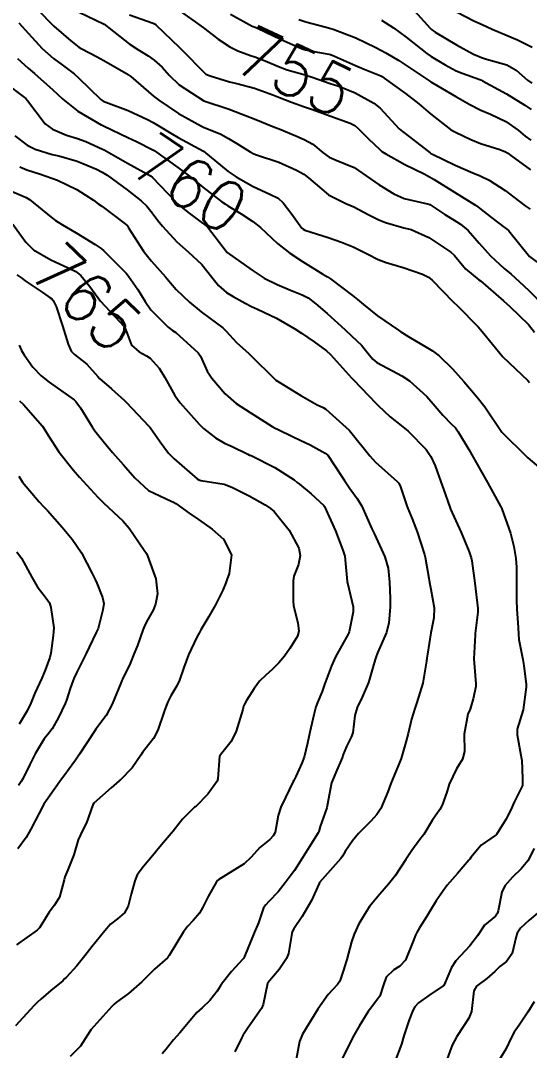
# Model space of a CAD drawing. Header units: metres. Extents: x 318500 to 325275, y 7408834 to 7428799.
# Drawn here: x 323542.6 to 323583, y 7420084 to 7420165.8 of the extents above; entities that cross this region are included whole.
import ezdxf
from ezdxf.enums import TextEntityAlignment as Align

# ---------------------------------------------------------------- set-up
doc = ezdxf.new("R2010")
doc.units = ezdxf.units.M
doc.header["$MEASUREMENT"] = 0
for name, color, linetype in [('Cotas', 45, 'Continuous'), ('Curvas de Nivel 1m', 11, 'Continuous'), ('Curvas de Nivel 5m', 15, 'Continuous'), ('Vias Primárias', 230, 'Continuous')]:
    doc.layers.add(name, color=color, linetype=linetype)
doc.styles.add('Style-STANDARD', font='STANDARD.shx')

msp = doc.modelspace()

# ---------------------------------------------------------------- linework, layer by layer
at = {"layer": 'Curvas de Nivel 1m', "flags": 128}
for points, elevation in [([(323543.246, 7420167.371), (323544.98, 7420165.592), (323545.217, 7420165.361), (323546.576, 7420164.193), (323547.192, 7420163.699), (323547.431, 7420163.556), (323548.609, 7420162.963), (323549.181, 7420162.633), (323551.116, 7420161.511), (323551.169, 7420161.475), (323551.32, 7420161.355), (323553.145, 7420159.796), (323553.549, 7420159.474), (323555.125, 7420158.437), (323556.931, 7420157.432), (323557.109, 7420157.353), (323558.476, 7420156.782), (323559.1, 7420156.435), (323559.738, 7420156.032), (323560.798, 7420155.374), (323561.088, 7420155.222), (323561.3, 7420155.155), (323563.078, 7420154.564), (323564.475, 7420153.923), (323565.064, 7420153.597), (323565.431, 7420153.314), (323567.04, 7420151.971), (323568.409, 7420151.276), (323569.028, 7420151.023), (323570.184, 7420150.415), (323571.017, 7420149.976), (323571.543, 7420149.76), (323573.011, 7420149.357), (323573.592, 7420149.204), (323575.001, 7420148.582), (323576.743, 7420147.405), (323576.981, 7420147.211), (323577.028, 7420147.159), (323577.918, 7420146.094), (323578.961, 7420145.227), (323579.088, 7420145.129), (323580.937, 7420143.547), (323581.428, 7420143.103), (323582.909, 7420141.661), (323583.383, 7420141.073)], 758), ([(323547.234, 7420166.483), (323549.22, 7420165.53), (323551.197, 7420163.952), (323551.879, 7420163.5), (323552.707, 7420163.009), (323553.182, 7420162.672), (323553.809, 7420162.103), (323554.386, 7420161.462), (323555.159, 7420160.706), (323557.14, 7420159.43), (323559.131, 7420158.779), (323560.103, 7420158.408), (323561.119, 7420157.996), (323562.753, 7420157.354), (323563.109, 7420157.206), (323564.423, 7420156.65), (323565.1, 7420156.362), (323565.772, 7420155.985), (323566.616, 7420155.297), (323567.085, 7420154.957), (323567.651, 7420154.714), (323569.073, 7420154.134), (323570.371, 7420153.25), (323571.053, 7420152.768), (323572.212, 7420152.053), (323573.037, 7420151.68), (323575.003, 7420151.218), (323575.03, 7420151.21), (323575.064, 7420151.189), (323576.267, 7420150.416), (323577.018, 7420149.963), (323577.508, 7420149.645), (323578.108, 7420149.144), (323578.995, 7420148.142), (323579.896, 7420147.121), (323580.97, 7420146.12), (323581.523, 7420145.659), (323582.177, 7420145.092), (323582.949, 7420144.36), (323584.209, 7420143.061)], 757), ([(323573.588, 7420166.863), (323575.101, 7420165.191), (323575.218, 7420165.086), (323575.508, 7420164.893), (323577.201, 7420163.876), (323578.557, 7420163.139), (323579.002, 7420162.947), (323579.187, 7420162.87), (323579.58, 7420162.732), (323581.182, 7420162.28), (323581.943, 7420161.864), (323582.834, 7420161.085), (323583.166, 7420160.841)], 751), ([(323542.449, 7420165.622), (323543.207, 7420164.77), (323544.279, 7420163.599), (323545.182, 7420162.805), (323545.888, 7420162.29), (323546.837, 7420161.565), (323547.166, 7420161.262), (323548.959, 7420159.533), (323549.138, 7420159.407), (323549.348, 7420159.317), (323551.127, 7420158.655), (323552.661, 7420157.943), (323553.113, 7420157.7), (323553.498, 7420157.474), (323554.502, 7420156.857), (323555.101, 7420156.508), (323557.09, 7420155.43), (323559.066, 7420153.819), (323559.699, 7420153.39), (323561.049, 7420152.639), (323562.376, 7420152.021), (323563.035, 7420151.693), (323563.426, 7420151.344), (323564.125, 7420150.437), (323564.912, 7420149.321), (323565.009, 7420149.233), (323565.159, 7420149.167), (323566.999, 7420148.588), (323568.068, 7420148.206), (323568.988, 7420147.829), (323570.156, 7420147.252), (323570.974, 7420146.828), (323571.609, 7420146.592), (323572.965, 7420146.191), (323574.503, 7420145.657), (323574.962, 7420145.44), (323575.108, 7420145.335), (323575.258, 7420145.186), (323576.935, 7420143.481), (323577.261, 7420143.155), (323578.905, 7420141.49), (323579.233, 7420141.127), (323580.88, 7420139.11), (323582.852, 7420137.219), (323582.989, 7420137.078)], 759), ([(323551.231, 7420166.268), (323553.114, 7420165.589), (323553.221, 7420165.541), (323553.307, 7420165.479), (323555.193, 7420163.655), (323555.396, 7420163.448), (323557.172, 7420161.643), (323557.297, 7420161.554), (323557.633, 7420161.423), (323559.163, 7420160.944), (323559.756, 7420160.796), (323561.156, 7420160.435), (323562.607, 7420159.896), (323563.145, 7420159.685), (323564.104, 7420159.336), (323565.135, 7420158.959), (323565.68, 7420158.764), (323567.124, 7420158.251), (323568.737, 7420157.653), (323569.113, 7420157.466), (323569.351, 7420157.266), (323570.227, 7420156.378), (323571.093, 7420155.562), (323571.276, 7420155.422), (323571.586, 7420155.233), (323573.078, 7420154.386), (323574.618, 7420153.643), (323575.063, 7420153.403), (323575.431, 7420153.184), (323577.045, 7420152.172), (323578.706, 7420151.135), (323578.901, 7420151.004), (323579.028, 7420150.914), (323579.988, 7420150.152), (323581.013, 7420149.364), (323581.165, 7420149.26), (323581.349, 7420149.105), (323582.98, 7420147.08), (323584.141, 7420146.232)], 756), ([(323559.234, 7420166.322), (323560.962, 7420165.374), (323561.219, 7420165.273), (323561.388, 7420165.198), (323563.205, 7420164.319), (323564.949, 7420163.569), (323565.193, 7420163.494), (323566.149, 7420163.306), (323567.043, 7420163.147), (323567.188, 7420163.101), (323567.496, 7420162.977), (323569.18, 7420162.24), (323569.852, 7420161.935), (323571.172, 7420161.411), (323571.285, 7420161.353), (323571.452, 7420161.236), (323573.152, 7420160.025), (323574.206, 7420159.199), (323575.128, 7420158.392), (323576.716, 7420157.166), (323576.961, 7420157.014), (323577.108, 7420156.937), (323578.322, 7420156.361), (323579.099, 7420156.055), (323580.633, 7420155.576), (323581.093, 7420155.389), (323581.265, 7420155.28), (323581.501, 7420155.104), (323583.073, 7420153.956)], 754), ([(323564.674, 7420165.883), (323565.226, 7420165.711), (323566.726, 7420165.297), (323567.218, 7420165.164), (323567.394, 7420165.112), (323569.208, 7420164.441), (323570.747, 7420163.697), (323571.193, 7420163.452), (323571.584, 7420163.234), (323572.604, 7420162.638), (323573.181, 7420162.263), (323574.764, 7420161.194), (323575.166, 7420160.942), (323575.733, 7420160.61), (323577.149, 7420159.786), (323578.264, 7420159.143), (323579.133, 7420158.683), (323579.884, 7420158.367), (323581.12, 7420157.783), (323582.086, 7420157.095), (323582.645, 7420156.626), (323583.102, 7420156.304)], 753), ([(323571.229, 7420165.85), (323572.19, 7420165.225), (323573.209, 7420164.482), (323574.85, 7420163.193), (323575.188, 7420162.949), (323576.294, 7420162.286), (323577.177, 7420161.814), (323577.644, 7420161.622), (323579.038, 7420161.132), (323579.169, 7420161.081), (323579.265, 7420161.032), (323581.153, 7420159.983), (323582.631, 7420159.088), (323583.135, 7420158.745)], 752), ([(323541.16, 7420161.002), (323542.991, 7420159.612), (323543.138, 7420159.447), (323544.542, 7420157.596), (323545.106, 7420157.187), (323546.236, 7420156.708), (323547.099, 7420156.438), (323547.75, 7420156.204), (323549.091, 7420155.6), (323549.223, 7420155.529), (323551.075, 7420154.479), (323552.887, 7420153.483), (323553.058, 7420153.346), (323554.845, 7420151.453), (323554.93, 7420151.352), (323555.028, 7420151.246), (323555.861, 7420150.602), (323557.013, 7420149.728), (323557.189, 7420149.605), (323557.409, 7420149.424), (323558.98, 7420147.4), (323560.959, 7420145.974), (323561.914, 7420145.36), (323562.945, 7420144.84), (323564.006, 7420144.4), (323564.937, 7420144.032), (323565.402, 7420143.78), (323566.029, 7420143.304), (323566.919, 7420142.549), (323568.321, 7420141.276), (323568.892, 7420140.747), (323569.644, 7420140.021), (323570.278, 7420139.249), (323570.545, 7420138.914), (323570.871, 7420138.645), (323572.102, 7420137.981), (323572.856, 7420137.593), (323573.458, 7420137.204), (323574.832, 7420135.957), (323575.506, 7420135.18), (323576.116, 7420134.474), (323576.806, 7420133.767), (323577.103, 7420133.455), (323577.326, 7420133.152), (323578.179, 7420131.739), (323578.527, 7420131.134), (323578.764, 7420130.703), (323579.643, 7420129.121), (323580.721, 7420127.187), (323580.751, 7420127.141), (323580.764, 7420127.109), (323580.798, 7420127.03), (323581.478, 7420125.098), (323581.736, 7420124.032), (323581.896, 7420123.091), (323581.96, 7420122.398), (323581.955, 7420121.09), (323581.958, 7420119.751), (323581.988, 7420119.089), (323582.104, 7420117.571), (323582.115, 7420117.087), (323582.141, 7420116.652), (323582.461, 7420115.081), (323582.553, 7420114.599), (323582.732, 7420113.077), (323582.734, 7420112.87), (323582.5, 7420111.08), (323582.02, 7420109.549), (323582.005, 7420109.085), (323582.358, 7420107.175), (323582.371, 7420107.081), (323582.428, 7420105.613), (323582.431, 7420105.08), (323582.419, 7420105.021), (323581.764, 7420103.729), (323581.475, 7420103.089), (323581.106, 7420102.376), (323580.371, 7420101.184), (323580.336, 7420101.135), (323580.275, 7420101.101), (323579.162, 7420100.313), (323578.343, 7420099.357), (323578.247, 7420099.226), (323578.166, 7420099.133), (323577.267, 7420098.083), (323576.464, 7420097.158), (323576.4, 7420097.078), (323576.317, 7420096.966), (323575.573, 7420095.895), (323575.124, 7420095.172), (323574.812, 7420094.645), (323574.269, 7420093.761), (323574.046, 7420093.401), (323573.938, 7420093.185), (323573.757, 7420092.69), (323573.136, 7420091.197), (323572.707, 7420090.728), (323572.228, 7420090.42), (323571.601, 7420089.837), (323571.385, 7420089.222), (323571.099, 7420088.324), (323570.282, 7420087.238), (323570.179, 7420087.109), (323569.46, 7420085.954), (323569.056, 7420085.251), (323568.757, 7420084.648), (323568.132, 7420083.42)], 761), ([(323542.132, 7420156.656), (323543.093, 7420155.912), (323543.724, 7420155.604), (323545.084, 7420155.183), (323545.61, 7420155.054), (323547.076, 7420154.63), (323548.611, 7420153.993), (323549.064, 7420153.769), (323549.447, 7420153.526), (323551.043, 7420152.368), (323552.161, 7420151.493), (323552.601, 7420151.061), (323553.021, 7420150.548), (323553.478, 7420149.936), (323553.848, 7420149.467), (323554.992, 7420148.234), (323555.884, 7420147.441), (323556.965, 7420146.425), (323557.764, 7420145.418), (323558.293, 7420144.759), (323558.938, 7420144.21), (323559.447, 7420143.904), (323560.415, 7420143.378), (323560.926, 7420143.104), (323561.402, 7420142.886), (323562.912, 7420142.171), (323564.347, 7420141.328), (323564.895, 7420140.97), (323565.899, 7420140.291), (323566.875, 7420139.592), (323567.2, 7420139.287), (323568.852, 7420137.447), (323568.935, 7420137.353), (323569.014, 7420137.268), (323570.822, 7420135.395), (323570.969, 7420135.238), (323571.917, 7420134.33), (323572.804, 7420133.656), (323573.363, 7420133.204), (323574.778, 7420131.733), (323575.168, 7420131.184), (323575.5, 7420130.438), (323575.942, 7420129.172), (323576.156, 7420128.59), (323576.655, 7420127.161), (323576.718, 7420127.007), (323577.572, 7420125.147), (323578.189, 7420123.615), (323578.363, 7420123.134), (323578.421, 7420122.897), (323578.64, 7420121.13), (323578.891, 7420119.127), (323578.893, 7420118.839), (323578.687, 7420117.129), (323578.675, 7420117.033), (323578.56, 7420115.13), (323578.738, 7420113.128), (323578.723, 7420112.931), (323578.512, 7420111.945), (323578.338, 7420111.297), (323578.274, 7420111.133), (323578.098, 7420110.738), (323577.794, 7420109.14), (323577.84, 7420107.759), (323577.683, 7420107.142), (323577.189, 7420106.398), (323576.618, 7420105.157), (323576.414, 7420104.545), (323576.066, 7420103.501), (323575.883, 7420103.165), (323575.264, 7420102.294), (323574.593, 7420101.178), (323574.503, 7420101.044), (323574.365, 7420100.871), (323573.64, 7420099.901), (323573.162, 7420099.198), (323572.327, 7420097.903), (323571.804, 7420097.218), (323571.108, 7420096.428), (323570.293, 7420095.454), (323570.201, 7420095.331), (323570.145, 7420095.241), (323569.448, 7420094.072), (323569.064, 7420093.252), (323568.866, 7420092.641), (323568.473, 7420091.258), (323568.42, 7420091.075), (323568.227, 7420090.404), (323567.941, 7420089.537), (323567.755, 7420089.267), (323567.01, 7420088.466), (323566.18, 7420087.29), (323564.956, 7420085.308), (323564.726, 7420084.737), (323564.449, 7420083.315)], 762), ([(323542.506, 7420154.181), (323543.065, 7420153.945), (323544.153, 7420153.599), (323545.056, 7420153.303), (323545.508, 7420153.129), (323547.043, 7420152.404), (323548.372, 7420151.54), (323548.75, 7420151.257), (323549.025, 7420151.059), (323550.767, 7420149.757), (323551.011, 7420149.569), (323551.041, 7420149.54), (323551.063, 7420149.509), (323551.16, 7420149.355), (323552.334, 7420147.49), (323552.968, 7420146.698), (323554.085, 7420145.463), (323554.478, 7420144.989), (323554.94, 7420144.454), (323555.986, 7420143.439), (323556.919, 7420142.684), (323558.641, 7420141.404), (323558.775, 7420141.279), (323558.896, 7420141.134), (323559.726, 7420140.231), (323560.709, 7420139.372), (323560.794, 7420139.296), (323560.868, 7420139.219), (323562.742, 7420137.351), (323562.849, 7420137.256), (323563.111, 7420137.081), (323564.831, 7420136.042), (323566.138, 7420135.3), (323566.601, 7420135.077), (323566.816, 7420134.935), (323568.665, 7420133.271), (323568.798, 7420133.127), (323570.315, 7420131.247), (323570.763, 7420130.743), (323572.486, 7420129.214), (323572.605, 7420129.078), (323572.736, 7420128.791), (323573.287, 7420127.204), (323573.67, 7420126.236), (323574.069, 7420125.196), (323574.663, 7420123.406), (323574.711, 7420123.189), (323574.998, 7420121.539), (323575.057, 7420121.184), (323575.155, 7420120.659), (323575.412, 7420119.178), (323575.404, 7420118.372), (323575.156, 7420117.181), (323574.88, 7420115.494), (323574.841, 7420115.177), (323574.8, 7420114.934), (323574.53, 7420113.18), (323574.046, 7420111.648), (323573.896, 7420111.189), (323573.62, 7420110.322), (323573.347, 7420109.197), (323573.177, 7420108.492), (323572.799, 7420107.205), (323572.707, 7420106.946), (323572.436, 7420106.304), (323572.101, 7420105.539), (323571.98, 7420105.217), (323571.745, 7420104.552), (323571.185, 7420103.228), (323570.872, 7420102.753), (323570.385, 7420102.233), (323569.887, 7420101.736), (323569.422, 7420101.249), (323568.942, 7420100.674), (323568.348, 7420099.811), (323568.145, 7420099.461), (323568.007, 7420099.265), (323566.321, 7420097.362), (323566.279, 7420097.291), (323565.672, 7420095.927), (323565.318, 7420095.305), (323564.933, 7420094.658), (323564.265, 7420093.678), (323564.143, 7420093.44), (323564.113, 7420093.321), (323563.846, 7420091.722), (323563.698, 7420091.325), (323563.108, 7420090.45), (323562.211, 7420089.389), (323562.191, 7420089.36), (323562.182, 7420089.34), (323561.846, 7420087.685), (323561.699, 7420087.347), (323560.645, 7420085.843), (323560.323, 7420085.368), (323560.265, 7420085.262), (323560.155, 7420085.06), (323559.59, 7420083.927)], 763), ([(323541.045, 7420152.607), (323542.775, 7420151.872), (323543.032, 7420151.757), (323543.296, 7420151.607), (323545.016, 7420150.189), (323545.353, 7420149.924), (323545.894, 7420149.577), (323547.001, 7420148.938), (323548.493, 7420148.032), (323548.983, 7420147.704), (323549.177, 7420147.528), (323550.953, 7420145.743), (323551.151, 7420145.507), (323551.886, 7420144.443), (323552.467, 7420143.487), (323552.92, 7420142.833), (323554.288, 7420141.459), (323554.648, 7420141.206), (323554.894, 7420141.031), (323556.682, 7420139.432), (323556.867, 7420139.169), (323557.4, 7420137.967), (323557.762, 7420137.416), (323558.831, 7420136.158), (323559.697, 7420135.387), (323560.81, 7420134.671), (323562.562, 7420133.584), (323562.791, 7420133.445), (323562.981, 7420133.347), (323564.216, 7420132.76), (323564.782, 7420132.497), (323565.586, 7420132.112), (323566.773, 7420131.464), (323566.964, 7420131.288), (323567.436, 7420130.607), (323568.307, 7420129.274), (323568.734, 7420128.659), (323569.314, 7420127.849), (323569.664, 7420127.256), (323570.479, 7420125.457), (323570.578, 7420125.242), (323570.687, 7420125.029), (323571.509, 7420123.227), (323571.756, 7420122.329), (323571.884, 7420121.221), (323571.931, 7420119.91), (323571.92, 7420119.22), (323571.829, 7420117.984), (323571.634, 7420117.224), (323570.917, 7420115.588), (323570.784, 7420115.237), (323570.732, 7420115.063), (323570.548, 7420114.435), (323570.283, 7420113.494), (323570.204, 7420113.243), (323569.695, 7420112.065), (323569.293, 7420111.252), (323569.12, 7420110.627), (323568.968, 7420109.255), (323568.839, 7420108.892), (323568.464, 7420108.172), (323568.196, 7420107.522), (323568.111, 7420107.265), (323567.617, 7420106.087), (323567.265, 7420105.277), (323567.008, 7420103.883), (323566.902, 7420103.282), (323566.77, 7420102.909), (323566.378, 7420101.803), (323566.255, 7420101.408), (323566.2, 7420101.293), (323565.485, 7420100.171), (323564.975, 7420099.31), (323564.33, 7420098.31), (323563.902, 7420097.747), (323563.583, 7420097.327), (323563.02, 7420096.622), (323562.298, 7420095.85), (323562.04, 7420095.597), (323561.878, 7420095.346), (323561.461, 7420094.163), (323561.135, 7420093.357), (323560.361, 7420091.488), (323560.3, 7420091.369), (323560.278, 7420091.331), (323560.239, 7420091.277), (323559.322, 7420090.285), (323558.601, 7420089.394), (323558.449, 7420089.154), (323558.2, 7420088.739), (323557.617, 7420087.978), (323556.992, 7420087.412), (323556.566, 7420087.026), (323556.171, 7420086.555), (323555.221, 7420085.434), (323554.72, 7420084.873), (323554.14, 7420084.114), (323553.832, 7420083.757)], 764), ([(323542.277, 7420145.62), (323542.672, 7420145.339), (323542.945, 7420145.149), (323544.285, 7420144.248), (323544.932, 7420143.801), (323545.053, 7420143.71), (323545.168, 7420143.586), (323545.414, 7420143.092), (323545.911, 7420141.57), (323546.343, 7420140.1), (323546.604, 7420139.563), (323546.867, 7420139.286), (323547.845, 7420138.53), (323548.723, 7420137.532), (323548.848, 7420137.394), (323549.8, 7420136.551), (323550.822, 7420135.632), (323550.956, 7420135.499), (323552.791, 7420133.565), (323552.86, 7420133.479), (323553.654, 7420132.342), (323554.317, 7420131.457), (323554.763, 7420131.001), (323556.601, 7420129.422), (323556.739, 7420129.327), (323556.878, 7420129.279), (323558.734, 7420128.982), (323559.359, 7420128.762), (323560.72, 7420128.062), (323561.987, 7420127.357), (323562.435, 7420127.072), (323562.712, 7420126.826), (323563.919, 7420125.328), (323564.669, 7420123.908), (323564.772, 7420123.318), (323564.653, 7420122.601), (323564.289, 7420121.678), (323564.213, 7420121.324), (323564.218, 7420119.722), (323564.262, 7420119.323), (323564.59, 7420117.977), (323564.667, 7420117.319), (323564.576, 7420116.935), (323563.948, 7420115.944), (323563.525, 7420115.33), (323563.082, 7420114.804), (323562.544, 7420114.267), (323562.048, 7420113.836), (323561.55, 7420113.355), (323561.122, 7420112.76), (323560.507, 7420111.819), (323560.347, 7420111.527), (323560.29, 7420111.373), (323560.216, 7420111.093), (323559.706, 7420109.382), (323559.31, 7420108.545), (323558.451, 7420107.496), (323558.401, 7420107.45), (323558.38, 7420107.401), (323558.236, 7420105.588), (323558.179, 7420105.402), (323557.45, 7420104.369), (323556.514, 7420103.419), (323556.449, 7420103.369), (323556.399, 7420103.33), (323555.432, 7420102.387), (323554.702, 7420101.445), (323554.549, 7420101.266), (323554.364, 7420101.064), (323553.626, 7420100.185), (323553.044, 7420099.469), (323552.332, 7420098.644), (323551.841, 7420097.969), (323551.653, 7420097.487), (323551.369, 7420096.424), (323551.109, 7420095.492), (323550.824, 7420094.952), (323550.275, 7420094.474), (323549.73, 7420094.046), (323549.261, 7420093.515), (323548.247, 7420092.246), (323547.685, 7420091.538), (323547.043, 7420090.732), (323546.214, 7420089.839), (323546.073, 7420089.7), (323545.921, 7420089.563), (323544.991, 7420088.779), (323544.188, 7420088.089), (323543.921, 7420087.847), (323543.669, 7420087.588), (323542.164, 7420085.986)], 766), ([(323542.468, 7420140.024), (323542.65, 7420139.613), (323542.73, 7420139.474), (323542.867, 7420139.271), (323543.553, 7420138.296), (323544.212, 7420137.59), (323544.843, 7420137.092), (323546.376, 7420136.016), (323546.822, 7420135.692), (323546.955, 7420135.558), (323547.324, 7420135.041), (323548.26, 7420133.538), (323548.473, 7420133.221), (323548.783, 7420132.829), (323549.364, 7420132.11), (323549.873, 7420131.513), (323550.755, 7420130.52), (323551.645, 7420129.491), (323552.725, 7420128.501), (323554.537, 7420127.629), (323554.712, 7420127.556), (323554.896, 7420127.447), (323555.971, 7420126.699), (323556.698, 7420126.189), (323557.785, 7420125.409), (323558.678, 7420124.617), (323559.319, 7420123.39), (323559.152, 7420121.9), (323558.966, 7420121.395), (323558.875, 7420121.157), (323558.628, 7420120.58), (323558.247, 7420119.77), (323558.052, 7420119.406), (323557.52, 7420118.487), (323556.894, 7420117.417), (323556.779, 7420117.217), (323556.574, 7420116.831), (323555.912, 7420115.43), (323555.536, 7420114.444), (323555.198, 7420113.44), (323554.983, 7420112.983), (323554.511, 7420112.176), (323554.258, 7420111.699), (323554.16, 7420111.455), (323553.989, 7420110.952), (323553.477, 7420109.465), (323553.137, 7420108.803), (323552.457, 7420107.923), (323552.255, 7420107.679), (323552.124, 7420107.483), (323551.446, 7420106.479), (323550.487, 7420105.499), (323550.452, 7420105.467), (323550.419, 7420105.44), (323549.78, 7420104.876), (323548.401, 7420103.649), (323548.325, 7420103.531), (323547.816, 7420102.101), (323547.528, 7420101.543), (323547.161, 7420100.745), (323546.806, 7420099.553), (323546.328, 7420098.37), (323546.084, 7420097.801), (323546.029, 7420097.563), (323545.659, 7420096.207), (323545.272, 7420095.57), (323544.846, 7420095.009), (323544.267, 7420094.057), (323544.075, 7420093.771), (323543.885, 7420093.586), (323542.248, 7420092.419)], 767), ([(323542.5, 7420135.615), (323542.816, 7420135.313), (323544.319, 7420133.587), (323544.508, 7420133.305), (323544.782, 7420132.829), (323545.627, 7420131.571), (323546.749, 7420130.135), (323547.267, 7420129.552), (323548.716, 7420127.959), (323549.139, 7420127.524), (323549.957, 7420126.766), (323550.696, 7420126.083), (323551.209, 7420125.495), (323552.401, 7420123.745), (323552.564, 7420123.481), (323552.657, 7420123.301), (323553.329, 7420121.47), (323553.446, 7420120.296), (323553.298, 7420119.47), (323553.101, 7420118.974), (323552.589, 7420118.047), (323552.393, 7420117.672), (323552.323, 7420117.483), (323551.864, 7420116.183), (323551.583, 7420115.49), (323551.275, 7420114.76), (323550.663, 7420113.499), (323550.62, 7420113.407), (323550.525, 7420113.184), (323550.04, 7420111.974), (323549.841, 7420111.51), (323549.371, 7420110.633), (323548.565, 7420109.529), (323548.469, 7420109.401), (323547.253, 7420107.548), (323546.93, 7420107.066), (323546.432, 7420106.384), (323546.081, 7420105.907), (323545.837, 7420105.566), (323545.237, 7420104.746), (323544.422, 7420103.58), (323544.412, 7420103.558), (323544.389, 7420103.522), (323543.394, 7420101.595), (323543.031, 7420100.928), (323542.346, 7420100.031)], 768), ([(323542.429, 7420129.615), (323542.733, 7420129.162), (323544.059, 7420127.59), (323544.373, 7420127.251), (323544.703, 7420126.901), (323545.889, 7420125.568), (323546.676, 7420124.63), (323547.413, 7420123.549), (323548.262, 7420121.91), (323548.452, 7420121.533), (323548.509, 7420121.412), (323548.626, 7420121.141), (323549.089, 7420119.998), (323549.176, 7420119.522), (323549.121, 7420119.003), (323548.735, 7420117.528), (323548.687, 7420117.42), (323548.575, 7420117.223), (323548.036, 7420116.059), (323547.788, 7420115.541), (323547.041, 7420114.058), (323546.808, 7420113.556), (323546.725, 7420113.359), (323546.518, 7420112.778), (323546.218, 7420111.849), (323546.107, 7420111.564), (323545.591, 7420110.461), (323545.09, 7420109.574), (323544.823, 7420109.22), (323544.462, 7420108.757), (323543.739, 7420107.591), (323543.306, 7420106.728), (323542.755, 7420105.605), (323542.635, 7420105.388), (323542.412, 7420105.056)], 769), ([(323583.788, 7420095.058), (323582.974, 7420094.376), (323582.27, 7420093.721), (323582.011, 7420093.335), (323581.932, 7420093.083), (323581.622, 7420091.711), (323581.163, 7420091.091), (323580.643, 7420090.687), (323580.228, 7420090.288), (323579.602, 7420089.727), (323578.774, 7420089.122), (323578.562, 7420088.767), (323578.383, 7420087.127), (323578.175, 7420086.594), (323577.218, 7420085.144), (323576.851, 7420084.448), (323576.363, 7420083.157)], 759), ([(323583.362, 7420087.893), (323582.855, 7420087.07), (323582.17, 7420086.035), (323581.771, 7420085.477), (323581.56, 7420085.086), (323581.11, 7420084.126), (323580.465, 7420083.097)], 758)]:
    msp.add_lwpolyline(points, dxfattribs=dict(at, elevation=elevation))
at = {"layer": 'Curvas de Nivel 5m', "flags": 128}
for points, elevation in [([(323555.237, 7420166.556), (323556.809, 7420165.434), (323557.216, 7420165.138), (323558.278, 7420164.34), (323559.195, 7420163.714), (323559.834, 7420163.39), (323560.847, 7420163.036), (323561.186, 7420162.923), (323561.871, 7420162.675), (323563.178, 7420162.114), (323563.736, 7420161.902), (323565.172, 7420161.487), (323565.302, 7420161.449), (323565.724, 7420161.312), (323567.163, 7420160.819), (323567.854, 7420160.589), (323569.152, 7420160.063), (323570.635, 7420159.248), (323571.134, 7420158.843), (323572.634, 7420157.217), (323572.895, 7420157), (323573.106, 7420156.845), (323574.628, 7420155.661), (323575.091, 7420155.304), (323575.161, 7420155.259), (323575.288, 7420155.187), (323577.078, 7420154.332), (323578.483, 7420153.724), (323579.065, 7420153.484), (323579.794, 7420153.123), (323581.048, 7420152.305), (323581.734, 7420151.793), (323582.659, 7420151.086), (323582.885, 7420150.93), (323583.036, 7420150.835)], 755), ([(323577.24, 7420166.48), (323578.58, 7420165.79), (323579.225, 7420165.485), (323580.024, 7420165.122), (323581.213, 7420164.62), (323582.029, 7420164.276), (323583.199, 7420163.701)], 750), ([(323542.344, 7420162.785), (323543.174, 7420162.037), (323543.67, 7420161.605), (323545.151, 7420160.306), (323545.93, 7420159.578), (323547.126, 7420158.615), (323548.973, 7420157.532), (323549.069, 7420157.49), (323549.109, 7420157.472), (323549.223, 7420157.415), (323551.1, 7420156.53), (323551.793, 7420156.196), (323553.091, 7420155.543), (323553.132, 7420155.521), (323553.193, 7420155.478), (323555.07, 7420154.144), (323555.989, 7420153.441), (323557.047, 7420152.57), (323558.56, 7420151.407), (323558.847, 7420151.221), (323559.027, 7420151.107), (323560.09, 7420150.453), (323561.015, 7420149.861), (323561.64, 7420149.364), (323562.991, 7420148.114), (323563.968, 7420147.335), (323564.97, 7420146.671), (323566.572, 7420145.68), (323566.952, 7420145.452), (323567.195, 7420145.288), (323568.937, 7420143.97), (323569.331, 7420143.661), (323569.806, 7420143.257), (323570.917, 7420142.364), (323572.583, 7420141.215), (323572.781, 7420141.094), (323572.898, 7420141.021), (323573.399, 7420140.701), (323574.886, 7420139.806), (323575.276, 7420139.576), (323575.807, 7420139.176), (323576.865, 7420138.162), (323577.77, 7420137.146), (323578.831, 7420135.892), (323579.437, 7420135.124), (323580.8, 7420133.11), (323582.771, 7420131.151), (323582.85, 7420131.079), (323584.747, 7420129.497)], 760), ([(323541.958, 7420149.626), (323542.989, 7420148.206), (323543.615, 7420147.604), (323544.968, 7420146.811), (323546.366, 7420146.162), (323546.955, 7420145.87), (323547.355, 7420145.554), (323548.089, 7420144.691), (323548.93, 7420143.53), (323550.81, 7420141.511), (323550.897, 7420141.308), (323551.397, 7420140.021), (323551.987, 7420139.493), (323552.574, 7420139.192), (323552.865, 7420138.985), (323553.594, 7420138.206), (323554.04, 7420137.462), (323554.829, 7420136.038), (323555.256, 7420135.446), (323556.795, 7420133.734), (323557.112, 7420133.425), (323558.045, 7420132.67), (323558.778, 7420132.243), (323559.367, 7420131.983), (323560.631, 7420131.372), (323560.769, 7420131.304), (323560.879, 7420131.258), (323562.755, 7420130.318), (323564.296, 7420129.327), (323564.553, 7420129.137), (323564.737, 7420128.993), (323565.655, 7420128.232), (323566.668, 7420127.291), (323566.719, 7420127.218), (323567.598, 7420125.281), (323568.178, 7420123.764), (323568.32, 7420123.273), (323568.362, 7420122.978), (323568.51, 7420121.262), (323568.632, 7420120.699), (323568.997, 7420119.256), (323568.996, 7420118.864), (323568.66, 7420117.259), (323568.64, 7420117.199), (323568.578, 7420117.084), (323567.584, 7420115.275), (323567.26, 7420114.569), (323566.794, 7420113.286), (323566.723, 7420113.091), (323566.519, 7420112.537), (323566.154, 7420111.647), (323566.032, 7420111.297), (323565.869, 7420110.675), (323565.535, 7420109.304), (323565.36, 7420108.413), (323565.11, 7420107.31), (323564.924, 7420106.831), (323564.427, 7420105.772), (323564.275, 7420105.469), (323564.198, 7420105.322), (323563.624, 7420104.112), (323563.235, 7420103.332), (323563.044, 7420102.679), (323562.789, 7420101.336), (323562.646, 7420101.057), (323562.361, 7420100.764), (323561.576, 7420100.127), (323560.878, 7420099.362), (323560.335, 7420098.84), (323558.882, 7420097.948), (323558.322, 7420097.61), (323558.211, 7420097.512), (323558.131, 7420097.402), (323557.465, 7420096.246), (323557.044, 7420095.412), (323556.778, 7420094.919), (323556.274, 7420094.351), (323555.822, 7420093.871), (323555.519, 7420093.431), (323554.369, 7420091.576), (323554.297, 7420091.449), (323554.27, 7420091.419), (323554.239, 7420091.387), (323553.218, 7420090.472), (323552.21, 7420089.48), (323551.14, 7420088.546), (323550.185, 7420087.854), (323549.997, 7420087.689), (323549.829, 7420087.505), (323548.161, 7420085.662), (323548.065, 7420085.531), (323547.326, 7420084.358), (323546.512, 7420083.554)], 765), ([(323542.281, 7420123.616), (323542.653, 7420123.111), (323543.459, 7420121.598), (323543.884, 7420120.853), (323544.614, 7420119.944), (323544.861, 7420119.577), (323544.972, 7420119.209), (323545.206, 7420117.574), (323545.174, 7420116.971), (323544.983, 7420115.576), (323544.896, 7420115.227), (323544.536, 7420114.226), (323544.276, 7420113.584), (323543.713, 7420112.391), (323543.386, 7420111.597), (323543.109, 7420110.983), (323542.475, 7420109.932)], 770), ([(323583.367, 7420100.053), (323582.859, 7420099.072), (323582.334, 7420098.457), (323581.638, 7420097.775), (323581.038, 7420097.093), (323580.804, 7420096.604), (323580.516, 7420095.098), (323580.46, 7420094.926), (323580.284, 7420094.697), (323579.426, 7420093.96), (323578.865, 7420093.121), (323578.252, 7420092.337), (323577.15, 7420091.146), (323576.785, 7420090.599), (323576.211, 7420089.237), (323576.183, 7420089.188), (323576.146, 7420089.161), (323574.984, 7420088.386), (323574.189, 7420087.81), (323573.878, 7420087.491), (323573.721, 7420087.187), (323573.447, 7420086.465), (323573.022, 7420085.197), (323572.815, 7420084.535), (323572.329, 7420083.207)], 760)]:
    msp.add_lwpolyline(points, dxfattribs=dict(at, elevation=elevation))
at = {"layer": 'Vias Primárias'}
for points in [[(323415.833, 7419583.302), (323419.047, 7419572.746), (323421.03, 7419562.086), (323421.351, 7419557.374), (323421.618, 7419546.016), (323420.655, 7419534.774), (323419.854, 7419529.552), (323419.495, 7419524.986, 0.238184), (323422.135, 7419522.665), (323425.333, 7419521.775), (323439.384, 7419519.04), (323447.038, 7419517.341, 0.392019), (323449.506, 7419518.783), (323449.894, 7419520.081), (323454.112, 7419536.783), (323456.933, 7419548.508), (323462.14, 7419572.405), (323463.204, 7419579.599, 0.075507), (323463.151, 7419593.445, 0), (323461.926, 7419601.304, 0.173993), (323443.828, 7419629.608, 0.279998), (323404.325, 7419640.182, 0.277838)], [(323934.92, 7420316.776, 0), (323936.242, 7420308.849)], [(323728.019, 7420213.466), (323726.156, 7420199.325), (323724.194, 7420185.89), (323722.081, 7420172.153), (323720.069, 7420159.023, -0.082777), (323715.644, 7420145.548, 0), (323709.04, 7420132.939), (323702.659, 7420122.146), (323696.32, 7420110.065), (323690.785, 7420099.697), (323682.335, 7420084.311), (323677.607, 7420075.496), (323671.716, 7420065.637), (323666.887, 7420057.537), (323661.353, 7420050.187), (323655.11, 7420042.034), (323644.549, 7420030.718), (323637.956, 7420023.973), (323627.844, 7420014.716, 0.061224)], [(323939.281, 7420278.615, 0), (323933.27, 7420270.921)], [(323840.737, 7420005.613, 0), (323839.679, 7420000.995, -0.226003)], [(323831.088, 7420001.787, 0), (323833.844, 7420008.443, 0.220888)]]:
    msp.add_lwpolyline(points, format="xyb", dxfattribs=at)

# ---------------------------------------------------------------- texts
at = {"layer": 'Cotas', "style": 'Style-STANDARD'}
for s, rotation, p in [('755', 334.79899, (323564.389, 7420161.759, 755)), ('760', 326.09682, (323556.034, 7420152.878, 760)), ('765', 315.85268, (323547.824, 7420143.823, 765))]:
    msp.add_text(s, height=4, rotation=rotation, dxfattribs=at).set_placement(p, align=Align.MIDDLE_CENTER)

doc.saveas('drawing.dxf')
